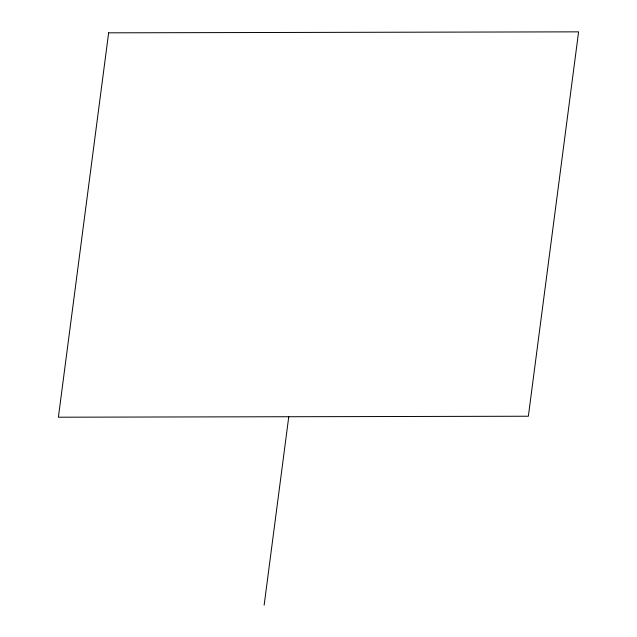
<?xml version="1.0" encoding="UTF-8"?>
<svg xmlns="http://www.w3.org/2000/svg" width="637" height="637" viewBox="0 0 637 637"><rect width="100%" height="100%" fill="white"/><g stroke="black" fill="none" stroke-linecap="round" stroke-linejoin="round"><path stroke-width="0.96" d="M264.14 605.15L288.768 416.725M108.64 32.829L58.397 417.211L528.36 416.232L578.603 31.85L108.64 32.829"/></g></svg>
